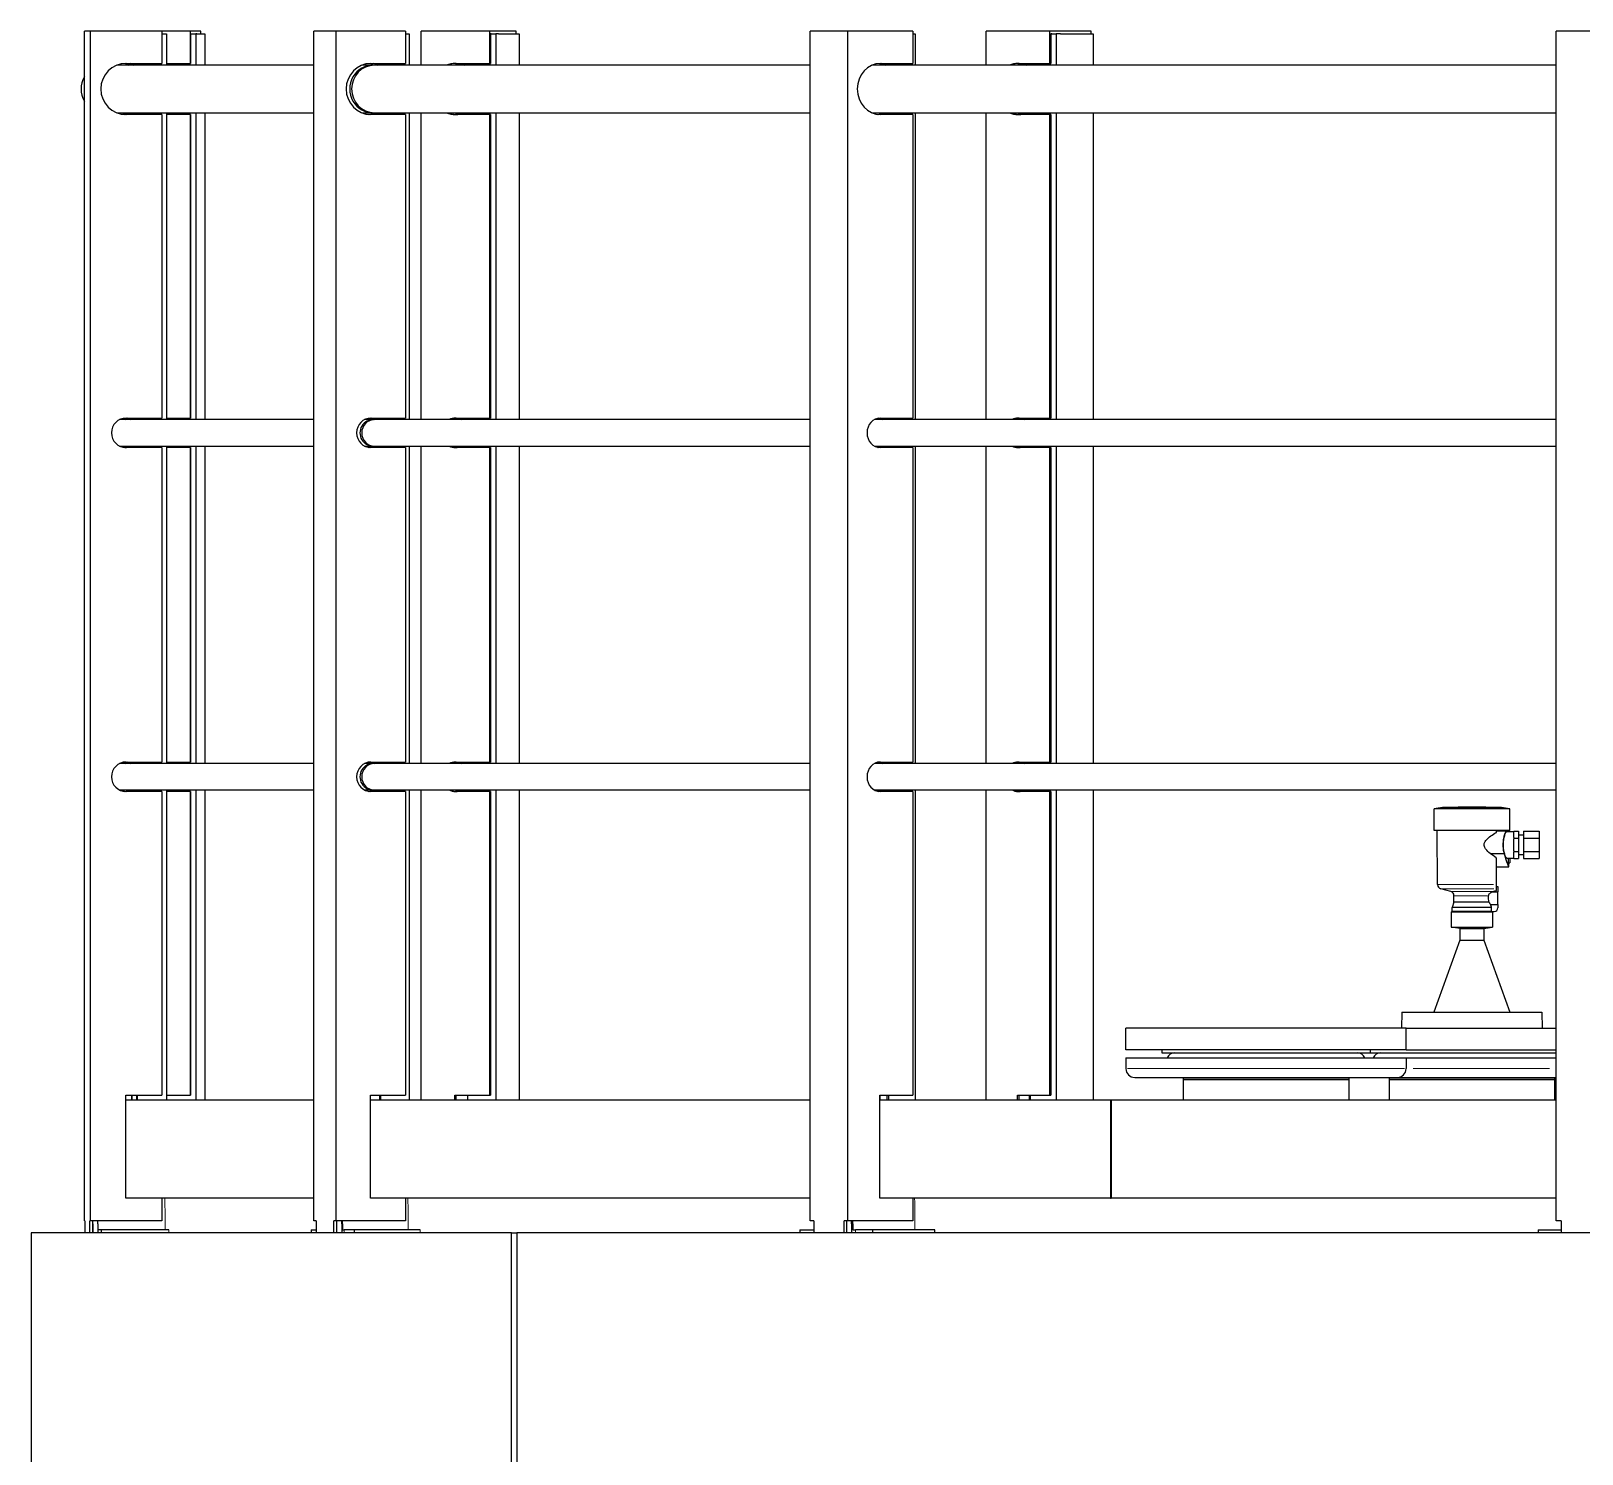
# Model space of a CAD drawing. Header units: millimetres. Extents: x 0 to 89100, y 0 to 63000.
# Drawn here: x 34727 to 36305, y 53734 to 55182 of the extents above; entities that cross this region are included whole.
import ezdxf

# ---------------------------------------------------------------- set-up
doc = ezdxf.new("R2010")
doc.units = ezdxf.units.MM
doc.header["$LTSCALE"] = 150
doc.layers.add('Visible', color=7, linetype='Continuous', lineweight=25)
doc.layers.add('Visible Narrow', color=7, linetype='Continuous', lineweight=18)

msp = doc.modelspace()

# ---------------------------------------------------------------- linework, layer by layer
at = {"layer": 'Visible'}
for p, q in [((34787.81, 55182.02), (34781.69, 55182.02)), ((34781.69, 53971.02), (34781.69, 55182.02)), ((34860.64, 55182.02), (34787.81, 55182.02)), ((34787.81, 53971.02), (34787.81, 55182.02)), ((34860.64, 55182.02), (34860.64, 55149.02)), ((34889.44, 55182.02), (34860.64, 55182.02)), ((34860.64, 55179.02), (34865.29, 55179.02)), ((34865.29, 55179.02), (34865.29, 55147.17)), ((34900.03, 55182.02), (34889.44, 55182.02)), ((34889.44, 55182.02), (34889.44, 55149.02)), ((34889.79, 55179.02), (34889.79, 55149.02)), ((34890.03, 55179.02), (34889.79, 55179.02)), ((34890.03, 55179.02), (34894.99, 55179.02)), ((34894.99, 55179.02), (34894.99, 55147.17)), ((34896.05, 55179.02), (34894.99, 55179.02)), ((34896.05, 55179.02), (34903.35, 55179.02)), ((34900.03, 55179.02), (34900.03, 55182.02)), ((34903.35, 55179.02), (34904.4, 55179.02)), ((34904.4, 55179.02), (34904.4, 55147.17)), ((35037.82, 55182.02), (35015.19, 55182.02)), ((35015.19, 53971.02), (35015.19, 55182.02)), ((35108.47, 55182.02), (35037.82, 55182.02)), ((35037.82, 53971.02), (35037.82, 55182.02)), ((35108.47, 55182.02), (35108.47, 55149.02)), ((35108.47, 55179.02), (35112.06, 55179.02)), ((35112.06, 55179.02), (35112.06, 55147.17)), ((35193.87, 55182.02), (35124.22, 55182.02)), ((35124.22, 55147.17), (35124.22, 55182.02)), ((35220.81, 55182.02), (35193.87, 55182.02)), ((35193.87, 55182.02), (35193.87, 55149.02)), ((35194.77, 55179.02), (35194.77, 55149.02)), ((35195.37, 55179.02), (35194.77, 55179.02)), ((35195.37, 55179.02), (35200.14, 55179.02)), ((35200.14, 55179.02), (35200.14, 55147.17)), ((35202.84, 55179.02), (35200.14, 55179.02)), ((35202.84, 55179.02), (35221.39, 55179.02)), ((35220.81, 55179.02), (35220.81, 55182.02)), ((35221.39, 55179.02), (35224.08, 55179.02)), ((35224.08, 55179.02), (35224.08, 55147.17)), ((35558.34, 55182.02), (35519.99, 55182.02)), ((35519.99, 53971.02), (35519.99, 55182.02)), ((35624.38, 55182.02), (35558.34, 55182.02)), ((35558.34, 53971.02), (35558.34, 55182.02)), ((35624.38, 55182.02), (35624.38, 55149.02)), ((35624.38, 55179.02), (35626.78, 55179.02)), ((35626.78, 55179.02), (35626.78, 55147.17)), ((35763.44, 55182.02), (35699.03, 55182.02)), ((35699.03, 55147.17), (35699.03, 55182.02)), ((35805.79, 55182.02), (35763.44, 55182.02)), ((35763.44, 55182.02), (35763.44, 55149.02)), ((35764.85, 55179.02), (35764.85, 55149.02)), ((35765.79, 55179.02), (35764.85, 55179.02)), ((35765.79, 55179.02), (35770.2, 55179.02)), ((35770.2, 55179.02), (35770.2, 55147.17)), ((35774.44, 55179.02), (35770.2, 55179.02)), ((35774.44, 55179.02), (35803.62, 55179.02)), ((35803.62, 55179.02), (35807.85, 55179.02)), ((35805.79, 55179.02), (35805.79, 55182.02)), ((35807.85, 55179.02), (35807.85, 55147.17)), ((36331.42, 55182.02), (36278.67, 55182.02)), ((36278.67, 53971.02), (36278.67, 55182.02)), ((35015.19, 55147.17), (34814.62, 55147.17)), ((34816.95, 55147.17), (34816.95, 55147.98)), ((34826.59, 55147.17), (34823.42, 55149.01)), ((34823.61, 55149.02), (34826.8, 55147.17)), ((34824.23, 55149.02), (34860.64, 55149.02)), ((34831.84, 55147.17), (34828.64, 55149.02)), ((34828.84, 55149.02), (34832.04, 55147.17)), ((34865.29, 55149.02), (34889.44, 55149.02)), ((34889.44, 55149.02), (34889.79, 55149.02)), ((35074.98, 55147.17), (35063.82, 55147.17)), ((35073.15, 55149.02), (35108.47, 55149.02)), ((35079.04, 55147.17), (35075.94, 55149.02)), ((35076.7, 55149.02), (35079.8, 55147.17)), ((35519.99, 55147.17), (35076.79, 55147.17)), ((35153.12, 55148.02), (35153.12, 55147.17)), ((35159.05, 55149.02), (35193.87, 55149.02)), ((35165.28, 55149.02), (35168.34, 55147.17)), ((35193.87, 55149.02), (35194.77, 55149.02)), ((36278.67, 55147.17), (35582.65, 55147.17)), ((35591.25, 55147.17), (35591.25, 55149.02)), ((35591.36, 55149.02), (35624.38, 55149.02)), ((35595.35, 55147.17), (35592.45, 55149.02)), ((35593.72, 55149.02), (35596.62, 55147.17)), ((35731.23, 55149.02), (35763.44, 55149.02)), ((35737.97, 55149.02), (35740.8, 55147.17)), ((35763.44, 55149.02), (35764.85, 55149.02)), ((34814.62, 55098.87), (35015.19, 55098.87)), ((34816.95, 55098.07), (34816.95, 55098.87)), ((34860.64, 55097.02), (34824.23, 55097.02)), ((34860.64, 55097.02), (34860.64, 54788.02)), ((34865.29, 55098.87), (34865.29, 54786.47)), ((34889.44, 55097.02), (34865.29, 55097.02)), ((34889.44, 55097.02), (34889.44, 54788.02)), ((34889.79, 55097.02), (34889.44, 55097.02)), ((34889.79, 55097.02), (34889.79, 54788.02)), ((34894.99, 55098.87), (34894.99, 54786.47)), ((34904.4, 55098.87), (34904.4, 54786.47)), ((35063.82, 55098.87), (35074.98, 55098.87)), ((35108.47, 55097.02), (35073.15, 55097.02)), ((35076.79, 55098.87), (35519.99, 55098.87)), ((35108.47, 55097.02), (35108.47, 54788.02)), ((35112.06, 55098.87), (35112.06, 54786.47)), ((35124.22, 54786.47), (35124.22, 55098.87)), ((35153.12, 55098.87), (35153.12, 55098.03)), ((35156.39, 55098.87), (35156.39, 55097.29)), ((35193.87, 55097.02), (35159.05, 55097.02)), ((35193.87, 55097.02), (35193.87, 54788.02)), ((35194.77, 55097.02), (35193.87, 55097.02)), ((35194.77, 55097.02), (35194.77, 54788.02)), ((35200.14, 55098.87), (35200.14, 54786.47)), ((35224.08, 55098.87), (35224.08, 54786.47)), ((35582.65, 55098.87), (36278.67, 55098.87)), ((35591.25, 55097.64), (35591.25, 55098.87)), ((35624.38, 55097.02), (35591.36, 55097.02)), ((35624.38, 55097.02), (35624.38, 54788.02)), ((35626.78, 55098.87), (35626.78, 54786.47)), ((35699.03, 54786.47), (35699.03, 55098.87)), ((35763.44, 55097.02), (35731.23, 55097.02)), ((35763.44, 55097.02), (35763.44, 54788.02)), ((35764.85, 55097.02), (35763.44, 55097.02)), ((35764.85, 55097.02), (35764.85, 54788.02)), ((35770.2, 55098.87), (35770.2, 54786.47)), ((35807.85, 55098.87), (35807.85, 54786.47)), ((35015.19, 54786.47), (34817.6, 54786.47)), ((34823.13, 54786.47), (34821.05, 54787.68)), ((34821.2, 54787.71), (34823.34, 54786.47)), ((34824.23, 54788.02), (34860.64, 54788.02)), ((34828.38, 54786.47), (34825.7, 54788.02)), ((34825.9, 54788.02), (34828.58, 54786.47)), ((34865.29, 54788.02), (34889.44, 54788.02)), ((34889.44, 54788.02), (34889.79, 54788.02)), ((35074.98, 54786.47), (35066.72, 54786.47)), ((35075.72, 54786.45), (35073.09, 54788.02)), ((35073.15, 54788.02), (35108.47, 54788.02)), ((35073.84, 54788.02), (35076.45, 54786.47)), ((35519.99, 54786.47), (35076.79, 54786.47)), ((35159.05, 54788.02), (35193.87, 54788.02)), ((35162.47, 54788.02), (35165.03, 54786.47)), ((35193.87, 54788.02), (35194.77, 54788.02)), ((36278.67, 54786.47), (35585.35, 54786.47)), ((35592.21, 54786.47), (35589.91, 54787.94)), ((35591.06, 54788.02), (35593.49, 54786.47)), ((35591.25, 54786.47), (35591.25, 54787.08)), ((35591.36, 54788.02), (35624.38, 54788.02)), ((35731.23, 54788.02), (35763.44, 54788.02)), ((35735.37, 54788.02), (35737.74, 54786.47)), ((35763.44, 54788.02), (35764.85, 54788.02)), ((34817.6, 54759.57), (35015.19, 54759.57)), ((34865.29, 54759.57), (34865.29, 54436.47)), ((34894.99, 54759.57), (34894.99, 54436.47)), ((34904.4, 54759.57), (34904.4, 54436.47)), ((35066.72, 54759.57), (35074.98, 54759.57)), ((35076.79, 54759.57), (35519.99, 54759.57)), ((35112.06, 54759.57), (35112.06, 54436.47)), ((35124.22, 54436.47), (35124.22, 54759.57)), ((35156.39, 54759.57), (35156.39, 54758.49)), ((35200.14, 54759.57), (35200.14, 54436.47)), ((35224.08, 54759.57), (35224.08, 54436.47)), ((35585.35, 54759.57), (36278.67, 54759.57)), ((35591.25, 54759.13), (35591.25, 54759.57)), ((35626.78, 54759.57), (35626.78, 54436.47)), ((35699.03, 54436.47), (35699.03, 54759.57)), ((35770.2, 54759.57), (35770.2, 54436.47)), ((35807.85, 54759.57), (35807.85, 54436.47)), ((34860.64, 54758.02), (34824.23, 54758.02)), ((34860.64, 54758.02), (34860.64, 54438.02)), ((34889.44, 54758.02), (34865.29, 54758.02)), ((34889.44, 54758.02), (34889.44, 54438.02)), ((34889.79, 54758.02), (34889.44, 54758.02)), ((34889.79, 54758.02), (34889.79, 54438.02)), ((35108.47, 54758.02), (35073.15, 54758.02)), ((35108.47, 54758.02), (35108.47, 54438.02)), ((35193.87, 54758.02), (35159.05, 54758.02)), ((35193.87, 54758.02), (35193.87, 54438.02)), ((35194.77, 54758.02), (35193.87, 54758.02)), ((35194.77, 54758.02), (35194.77, 54438.02)), ((35624.38, 54758.02), (35591.36, 54758.02)), ((35624.38, 54758.02), (35624.38, 54438.02)), ((35763.44, 54758.02), (35731.23, 54758.02)), ((35763.44, 54758.02), (35763.44, 54438.02)), ((35764.85, 54758.02), (35763.44, 54758.02)), ((35764.85, 54758.02), (35764.85, 54438.02)), ((35015.19, 54436.47), (34817.6, 54436.47)), ((34823.13, 54436.47), (34821.05, 54437.68)), ((34821.2, 54437.71), (34823.34, 54436.47)), ((34824.23, 54438.02), (34860.64, 54438.02)), ((34828.38, 54436.47), (34825.7, 54438.02)), ((34825.9, 54438.02), (34828.58, 54436.47)), ((34865.29, 54438.02), (34889.44, 54438.02)), ((34889.44, 54438.02), (34889.79, 54438.02)), ((35074.98, 54436.47), (35066.72, 54436.47)), ((35075.72, 54436.45), (35073.09, 54438.02)), ((35073.15, 54438.02), (35108.47, 54438.02)), ((35073.84, 54438.02), (35076.45, 54436.47)), ((35519.99, 54436.47), (35076.79, 54436.47)), ((35159.05, 54438.02), (35193.87, 54438.02)), ((35162.47, 54438.02), (35165.03, 54436.47)), ((35193.87, 54438.02), (35194.77, 54438.02)), ((36278.67, 54436.47), (35585.35, 54436.47)), ((35592.21, 54436.47), (35589.91, 54437.94)), ((35591.06, 54438.02), (35593.49, 54436.47)), ((35591.25, 54436.47), (35591.25, 54437.08)), ((35591.36, 54438.02), (35624.38, 54438.02)), ((35731.23, 54438.02), (35763.44, 54438.02)), ((35735.37, 54438.02), (35737.74, 54436.47)), ((35763.44, 54438.02), (35764.85, 54438.02)), ((34817.6, 54409.57), (35015.19, 54409.57)), ((34860.64, 54408.02), (34824.23, 54408.02)), ((34860.64, 54408.02), (34860.64, 54099.02)), ((34865.29, 54409.57), (34865.29, 54094.02)), ((34889.44, 54408.02), (34865.29, 54408.02)), ((34889.44, 54408.02), (34889.44, 54099.02)), ((34889.79, 54408.02), (34889.44, 54408.02)), ((34889.79, 54408.02), (34889.79, 54099.02)), ((34894.99, 54409.57), (34894.99, 54094.02)), ((34904.4, 54409.57), (34904.4, 54094.02)), ((35066.72, 54409.57), (35074.98, 54409.57)), ((35108.47, 54408.02), (35073.15, 54408.02)), ((35076.79, 54409.57), (35519.99, 54409.57)), ((35108.47, 54408.02), (35108.47, 54099.02)), ((35112.06, 54409.57), (35112.06, 54094.02)), ((35124.22, 54094.02), (35124.22, 54409.57)), ((35156.39, 54409.57), (35156.39, 54408.49)), ((35193.87, 54408.02), (35159.05, 54408.02)), ((35193.87, 54408.02), (35193.87, 54099.02)), ((35194.77, 54408.02), (35193.87, 54408.02)), ((35194.77, 54408.02), (35194.77, 54099.02)), ((35200.14, 54409.57), (35200.14, 54094.02)), ((35224.08, 54409.57), (35224.08, 54094.02)), ((35585.35, 54409.57), (36278.67, 54409.57)), ((35591.25, 54409.13), (35591.25, 54409.57)), ((35624.38, 54408.02), (35591.36, 54408.02)), ((35624.38, 54408.02), (35624.38, 54099.02)), ((35626.78, 54409.57), (35626.78, 54094.02)), ((35699.03, 54094.02), (35699.03, 54409.57)), ((35763.44, 54408.02), (35731.23, 54408.02)), ((35763.44, 54408.02), (35763.44, 54099.02)), ((35764.85, 54408.02), (35763.44, 54408.02)), ((35764.85, 54408.02), (35764.85, 54099.02)), ((35770.2, 54409.57), (35770.2, 54094.02)), ((35807.85, 54409.57), (35807.85, 54094.02)), ((36231.56, 54390.44), (36154.61, 54390.44)), ((36154.61, 54368.47), (36154.61, 54390.44)), ((36223.07, 54391.91), (36163.1, 54391.91)), ((36231.56, 54368.47), (36231.56, 54390.44)), ((36231.56, 54368.47), (36154.61, 54368.47)), ((36158.07, 54313.29), (36157.59, 54368.47)), ((36218.09, 54367.83), (36228.76, 54367.83)), ((36230.59, 54367.82), (36228.77, 54367.83)), ((36228.77, 54367.27), (36235.59, 54367.27)), ((36230.59, 54367.27), (36230.59, 54367.82)), ((36235.59, 54367.63), (36235.59, 54367.26)), ((36235.59, 54367.63), (36240.59, 54367.63)), ((36235.59, 54361.07), (36235.59, 54367.26)), ((36240.59, 54367.63), (36240.59, 54360.7)), ((36245.59, 54367.63), (36245.59, 54360.7)), ((36245.59, 54367.63), (36261.59, 54367.63)), ((36261.59, 54367.63), (36261.59, 54360.7)), ((36235.59, 54361.07), (36235.59, 54360.7)), ((36235.59, 54360.7), (36235.59, 54359.96)), ((36235.59, 54360.7), (36240.59, 54360.7)), ((36235.59, 54347.59), (36235.59, 54359.96)), ((36240.59, 54363.77), (36245.59, 54363.77)), ((36240.59, 54360.7), (36240.59, 54346.85)), ((36245.59, 54360.7), (36245.59, 54346.85)), ((36245.59, 54360.7), (36261.59, 54360.7)), ((36261.59, 54360.7), (36261.59, 54346.85)), ((36211.55, 54345.08), (36225.96, 54345.08)), ((36228.77, 54340.27), (36235.59, 54340.27)), ((36230.44, 54335.38), (36230.44, 54340.27)), ((36230.44, 54335.38), (36231.59, 54335.38)), ((36230.59, 54331.43), (36230.59, 54335.38)), ((36231.59, 54340.27), (36231.59, 54335.38)), ((36235.59, 54347.59), (36235.59, 54346.85)), ((36235.59, 54346.85), (36235.59, 54346.47)), ((36235.59, 54346.85), (36240.59, 54346.85)), ((36235.59, 54340.29), (36235.59, 54346.47)), ((36235.59, 54340.29), (36235.59, 54339.92)), ((36235.59, 54339.92), (36240.59, 54339.92)), ((36240.59, 54346.85), (36240.59, 54339.92)), ((36240.59, 54343.77), (36245.59, 54343.77)), ((36245.59, 54346.85), (36245.59, 54339.92)), ((36245.59, 54346.85), (36261.59, 54346.85)), ((36245.59, 54339.92), (36261.59, 54339.92)), ((36261.59, 54346.85), (36261.59, 54339.92)), ((36218.09, 54331.43), (36230.59, 54331.43)), ((36171.5, 54306.28), (36161.41, 54308.98)), ((36174.84, 54295.26), (36174.84, 54301.93)), ((36213.3, 54305.84), (36219.39, 54305.84)), ((36218.09, 54308.98), (36218.09, 54313.29)), ((36218.09, 54311.21), (36219.39, 54311.21)), ((36218.09, 54307.26), (36218.09, 54308.98)), ((36219.39, 54311.21), (36219.39, 54305.84)), ((36219.39, 54292.89), (36219.39, 54305.84)), ((36174.84, 54295.26), (36172.96, 54290.11)), ((36213.17, 54290.11), (36172.96, 54290.11)), ((36172.96, 54285.97), (36172.96, 54290.11)), ((36213.17, 54285.97), (36172.96, 54285.97)), ((36210.54, 54295.26), (36174.84, 54295.26)), ((36175.09, 54285.97), (36175.09, 54285.47)), ((36211.09, 54285.97), (36211.09, 54285.47)), ((36212.16, 54292.89), (36219.39, 54292.89)), ((36213.17, 54285.97), (36213.17, 54290.11)), ((36213.17, 54285.97), (36215.89, 54285.97)), ((36219.39, 54292.89), (36219.39, 54289.47)), ((36172.09, 54285.47), (36214.09, 54285.47)), ((36172.09, 54285.47), (36172.09, 54270.04)), ((36172.09, 54270.04), (36214.09, 54270.04)), ((36180.82, 54268.46), (36172.09, 54270.04)), ((36205.35, 54268.46), (36214.09, 54270.04)), ((36214.09, 54285.47), (36214.09, 54270.04)), ((36180.82, 54256.74), (36154.39, 54183.52)), ((36180.82, 54268.46), (36205.35, 54268.46)), ((36180.82, 54268.46), (36180.82, 54256.74)), ((36180.82, 54256.74), (36205.35, 54256.74)), ((36205.35, 54268.46), (36205.35, 54256.74)), ((36205.35, 54256.74), (36231.78, 54183.52)), ((36121.87, 54183.52), (36121.59, 54167.02)), ((36121.87, 54183.52), (36264.3, 54183.52)), ((36264.3, 54183.52), (36264.59, 54167.02)), ((36126.12, 54167.02), (35841.12, 54167.02)), ((35841.12, 54145.02), (35841.12, 54167.02)), ((36126.12, 54145.02), (36126.12, 54167.02)), ((36126.12, 54167.02), (36278.67, 54167.02)), ((36126.12, 54145.02), (35841.12, 54145.02)), ((35877.62, 54145.02), (35877.62, 54142.02)), ((36089.62, 54145.02), (36089.62, 54142.02)), ((36126.12, 54145.02), (36278.67, 54145.02)), ((35841.12, 54137.02), (36126.12, 54137.02)), ((35841.12, 54137.02), (35841.12, 54126.02)), ((35877.62, 54142.02), (36089.62, 54142.02)), ((36089.62, 54142.02), (36278.67, 54142.02)), ((36126.12, 54137.02), (36278.67, 54137.02)), ((36126.12, 54137.02), (36126.12, 54126.02)), ((35850.12, 54117.02), (36117.12, 54117.02)), ((35899.47, 54117.02), (35899.47, 54115.02)), ((36067.77, 54115.02), (35899.47, 54115.02)), ((35899.47, 54115.02), (35899.47, 54094.02)), ((35899.47, 54115.02), (36067.77, 54115.02)), ((36067.77, 54117.02), (36067.77, 54115.02)), ((36067.77, 54115.02), (36067.77, 54094.02)), ((36108.94, 54117.02), (36108.94, 54115.02)), ((36277.24, 54115.02), (36108.94, 54115.02)), ((36108.94, 54115.02), (36108.94, 54094.02)), ((36108.94, 54115.02), (36277.24, 54115.02)), ((36117.12, 54117.02), (36278.67, 54117.02)), ((36277.24, 54117.02), (36277.24, 54115.02)), ((36277.24, 54115.02), (36277.24, 54094.02)), ((34823.73, 53994.02), (34823.73, 54099.02)), ((34823.73, 54099.02), (34860.64, 54099.02)), ((34829.91, 54094.02), (34829.91, 54099.02)), ((34830.12, 54099.02), (34830.12, 54094.02)), ((34835.16, 54094.02), (34835.16, 54099.02)), ((34835.36, 54099.02), (34835.36, 54094.02)), ((34865.29, 54099.02), (34889.44, 54099.02)), ((34889.44, 54099.02), (34889.79, 54099.02)), ((35072.66, 53994.02), (35072.66, 54099.02)), ((35072.66, 54099.02), (35108.47, 54099.02)), ((35082.27, 54094.02), (35082.27, 54099.02)), ((35083.02, 54099.02), (35083.02, 54094.02)), ((35158.57, 54094.02), (35158.57, 54099.02)), ((35158.57, 54099.02), (35193.87, 54099.02)), ((35159.47, 54099.02), (35159.47, 54094.02)), ((35171.52, 54099.02), (35171.52, 54094.02)), ((35193.87, 54099.02), (35194.77, 54099.02)), ((35590.91, 53994.02), (35590.91, 54099.02)), ((35590.91, 54099.02), (35624.38, 54099.02)), ((35591.25, 54094.02), (35591.25, 54099.02)), ((35598.36, 54094.02), (35598.36, 54099.02)), ((35599.64, 54099.02), (35599.64, 54094.02)), ((35730.79, 54094.02), (35730.79, 54099.02)), ((35730.79, 54099.02), (35763.44, 54099.02)), ((35732.2, 54099.02), (35732.2, 54094.02)), ((35742.61, 54099.02), (35742.61, 54094.02)), ((35743.73, 54099.02), (35743.73, 54094.02)), ((35763.44, 54099.02), (35764.85, 54099.02)), ((35015.19, 54094.02), (34823.73, 54094.02)), ((35519.99, 54094.02), (35072.66, 54094.02)), ((35825.55, 54094.02), (35590.91, 54094.02)), ((35825.55, 54094.02), (35825.55, 53994.02)), ((35826.18, 54094.02), (35825.55, 54094.02)), ((35826.18, 54094.02), (35826.18, 53994.02)), ((36278.67, 54094.02), (35826.18, 54094.02)), ((34824.85, 53994.02), (34823.73, 53994.02)), ((35015.19, 53994.02), (34824.85, 53994.02)), ((34860.64, 53994.02), (34860.64, 53971.02)), ((35073.75, 53994.02), (35072.66, 53994.02)), ((35519.99, 53994.02), (35073.75, 53994.02)), ((35108.47, 53994.02), (35108.47, 53971.02)), ((35591.93, 53994.02), (35590.91, 53994.02)), ((35825.55, 53994.02), (35591.93, 53994.02)), ((35624.38, 53994.02), (35624.38, 53971.02)), ((35825.55, 53994.02), (35826.18, 53994.02)), ((36278.67, 53994.02), (35826.18, 53994.02)), ((34782.3, 53971.02), (34781.69, 53971.02)), ((34782.3, 53971.02), (34782.3, 53959.02)), ((34787.81, 53971.02), (34787.2, 53971.02)), ((34787.2, 53959.02), (34787.2, 53971.02)), ((34796.79, 53971.02), (34787.81, 53971.02)), ((34790.19, 53959.02), (34790.19, 53971.02)), ((34790.21, 53968.02), (34790.21, 53971.02)), ((34795.25, 53968.02), (34795.25, 53971.02)), ((34795.45, 53968.02), (34795.45, 53971.02)), ((34860.64, 53971.02), (34796.79, 53971.02)), ((35017.45, 53971.02), (35015.19, 53971.02)), ((35017.45, 53971.02), (35017.45, 53959.02)), ((35037.82, 53971.02), (35035.56, 53971.02)), ((35035.56, 53959.02), (35035.56, 53971.02)), ((35046.53, 53971.02), (35037.82, 53971.02)), ((35038.46, 53959.02), (35038.46, 53971.02)), ((35043.55, 53968.02), (35043.55, 53971.02)), ((35044.31, 53968.02), (35044.31, 53971.02)), ((35108.47, 53971.02), (35046.53, 53971.02)), ((35523.83, 53971.02), (35519.99, 53971.02)), ((35523.83, 53971.02), (35523.83, 53959.02)), ((35558.34, 53971.02), (35554.51, 53971.02)), ((35554.51, 53959.02), (35554.51, 53971.02)), ((35557.22, 53959.02), (35557.22, 53971.02)), ((35566.48, 53971.02), (35558.34, 53971.02)), ((35562.17, 53968.02), (35562.17, 53971.02)), ((35563.45, 53968.02), (35563.45, 53971.02)), ((35624.38, 53971.02), (35566.48, 53971.02)), ((36283.95, 53971.02), (36278.67, 53971.02)), ((36283.95, 53971.02), (36283.95, 53959.02)), ((34727.44, 53959.02), (34727.44, 53664.02)), ((35216.2, 53959.02), (34727.44, 53959.02)), ((34790.21, 53968.02), (34790.21, 53959.02)), ((34795.25, 53968.02), (34795.25, 53959.02)), ((34795.45, 53968.02), (34795.45, 53962.02)), ((34795.45, 53962.02), (34795.86, 53962.02)), ((34798.65, 53962.02), (34795.86, 53962.02)), ((34867.54, 53962.02), (34798.65, 53962.02)), ((34798.65, 53962.02), (34798.65, 53959.02)), ((35012.37, 53962.02), (35017.45, 53962.02)), ((35012.37, 53962.02), (35012.37, 53959.02)), ((35043.55, 53968.02), (35043.55, 53959.02)), ((35044.31, 53968.02), (35044.31, 53962.02)), ((35044.31, 53962.02), (35045.81, 53962.02)), ((35056.12, 53962.02), (35045.81, 53962.02)), ((35123.39, 53962.02), (35056.12, 53962.02)), ((35056.12, 53962.02), (35056.12, 53959.02)), ((35216.2, 53959.02), (35221.68, 53959.02)), ((35216.2, 53664.02), (35216.2, 53959.02)), ((35221.68, 53959.02), (35221.68, 53664.02)), ((36629.03, 53959.02), (35221.68, 53959.02)), ((35509.33, 53962.02), (35523.83, 53962.02)), ((35509.33, 53962.02), (35509.33, 53959.02)), ((35562.17, 53968.02), (35562.17, 53959.02)), ((35563.45, 53968.02), (35563.45, 53962.02)), ((35563.45, 53962.02), (35566, 53962.02)), ((35583.47, 53962.02), (35566, 53962.02)), ((35646.8, 53962.02), (35583.47, 53962.02)), ((35583.47, 53962.02), (35583.47, 53959.02)), ((35646.8, 53959.02), (35646.8, 53962.02)), ((36260.54, 53962.02), (36283.95, 53962.02)), ((36260.54, 53962.02), (36260.54, 53959.02))]:
    msp.add_line(p, q, dxfattribs=at)
for centre, radius, start, end in [((34802.43, 55123.02), 24.15, 149.20973, 210.79027), ((36193.09, 54194.17), 200, 98.62277, 101.09054), ((36193.09, 53792.08), 600, 88.65603, 91.34397), ((36193.09, 54194.17), 200, 78.90946, 81.37723), ((36162.57, 54313.33), 4.5, 180.5, 255), ((36170.34, 54301.93), 4.5, 0, 75), ((36215.89, 54289.47), 3.5, 270, 0), ((35890.62, 54134.02), 8, 90, 157.97569), ((36076.62, 54134.02), 8, 22.02431, 90), ((36100.09, 54134.02), 8, 90, 157.97569), ((35850.12, 54126.02), 9, 180, 270), ((36117.12, 54126.02), 9, 270, 0)]:
    msp.add_arc(centre, radius, start, end, dxfattribs=at)
for centre, major_axis, ratio, start_param, end_param in [((34824.23, 55123.02), (0, -26), 0.9976802, 3.1415927, 6.2831853), ((35073.15, 55123.02), (0, -26), 0.9678761, 3.1415927, 6.2831853), ((35074.98, 55123.02), (0, -24.15), 0.9662477, 3.1028761, 6.3219019), ((35076.79, 55123.02), (0, -24.15), 0.9660241, 3.1415927, 6.2831853), ((35159.05, 55123.02), (0, 26), 0.9541693, 0, 0.3795103), ((35159.95, 55123.02), (0, 26), 0.9541693, 0, 0.3795103), ((35591.36, 55123.02), (0, -26), 0.9046742, 3.1415927, 6.2831853), ((35731.23, 55123.02), (0, 26), 0.8823557, 0, 0.3795103), ((35732.64, 55123.02), (0, 26), 0.8823557, 0, 0.3795103), ((34816.45, 55123.02), (0, -26), 0.9976802, 0.1505662, 0.3795103), ((34816.65, 55123.02), (0, -26), 0.9976802, 0.1465858, 0.3795103), ((34821.69, 55123.02), (0, -26), 0.9976802, 0.0489787, 0.3795103), ((34821.89, 55123.02), (0, -26), 0.9976802, 0.0450377, 0.3795103), ((35069.2, 55123.02), (0, -26), 0.9678761, 0.0785072, 0.3795103), ((35069.95, 55123.02), (0, -26), 0.9678761, 0.0634823, 0.3795103), ((35159.05, 55123.02), (0, -26), 0.9541693, 5.903675, 6.2831853), ((35159.95, 55123.02), (0, -26), 0.9541693, 5.903675, 6.2831853), ((35158.64, 55123.02), (0, -26), 0.9541693, 0.0264015, 0.3795103), ((35586.14, 55123.02), (0, -26), 0.9046742, 0.1111522, 0.3795103), ((35587.42, 55123.02), (0, -26), 0.9046742, 0.0838485, 0.3795103), ((35731.23, 55123.02), (0, -26), 0.8823557, 5.903675, 6.2831853), ((35732.64, 55123.02), (0, -26), 0.8823557, 5.903675, 6.2831853), ((35733.23, 55123.02), (0, -26), 0.8823557, 5.903675, 6.2524117), ((35731.82, 55123.02), (0, -26), 0.8823557, 0.01795, 0.3795103), ((34824.23, 54773.02), (0, -15), 0.9976802, 3.1415927, 6.2831853), ((35073.15, 54773.02), (0, -15), 0.9678761, 3.1415927, 6.2831853), ((35074.98, 54773.02), (0, -13.45), 0.9662477, 3.0720368, 6.3527412), ((35076.79, 54773.02), (0, -13.45), 0.9660241, 3.1415927, 6.2831853), ((35159.05, 54773.02), (0, 15), 0.9541693, 0, 0.4586146), ((35159.95, 54773.02), (0, 15), 0.9541693, 0, 0.4586146), ((35591.36, 54773.02), (0, -15), 0.9046742, 3.1415927, 6.2831853), ((35731.23, 54773.02), (0, 15), 0.8823557, 0, 0.4586146), ((35732.64, 54773.02), (0, 15), 0.8823557, 0, 0.4586146), ((34816.45, 54773.02), (0, -15), 0.9976802, 0.2630186, 0.4586146), ((34816.65, 54773.02), (0, -15), 0.9976802, 0.2559588, 0.4586146), ((34821.69, 54773.02), (0, -15), 0.9976802, 0.0849646, 0.4586146), ((34821.89, 54773.02), (0, -15), 0.9976802, 0.0781184, 0.4586146), ((35069.2, 54773.02), (0, -15), 0.9678761, 0.1363616, 0.4613958), ((35069.95, 54773.02), (0, -15), 0.9678761, 0.1101849, 0.4595463), ((35159.05, 54773.02), (0, -15), 0.9541693, 5.8245707, 6.2831853), ((35159.95, 54773.02), (0, -15), 0.9541693, 5.8245707, 6.2831853), ((35158.64, 54773.02), (0, -15), 0.9541693, 0.0457732, 0.4586146), ((35586.14, 54773.02), (0, -15), 0.9046742, 0.1934721, 0.4586146), ((35587.42, 54773.02), (0, -15), 0.9046742, 0.1456818, 0.4586146), ((35731.23, 54773.02), (0, -15), 0.8823557, 5.8245707, 6.2831853), ((35732.64, 54773.02), (0, -15), 0.8823557, 5.8245707, 6.2831853), ((35733.23, 54773.02), (0, -15), 0.8823557, 5.8245707, 6.2298274), ((35731.82, 54773.02), (0, -15), 0.8823557, 0.0311166, 0.4586146), ((34824.23, 54423.02), (0, -15), 0.9976802, 3.1415927, 6.2831853), ((35073.15, 54423.02), (0, -15), 0.9678761, 3.1415927, 6.2831853), ((35074.98, 54423.02), (0, -13.45), 0.9662477, 3.0720368, 6.3527412), ((35076.79, 54423.02), (0, -13.45), 0.9660241, 3.1415927, 6.2831853), ((35159.05, 54423.02), (0, 15), 0.9541693, 0, 0.4586146), ((35159.95, 54423.02), (0, 15), 0.9541693, 0, 0.4586146), ((35591.36, 54423.02), (0, -15), 0.9046742, 3.1415927, 6.2831853), ((35731.23, 54423.02), (0, 15), 0.8823557, 0, 0.4586146), ((35732.64, 54423.02), (0, 15), 0.8823557, 0, 0.4586146), ((34816.45, 54423.02), (0, -15), 0.9976802, 0.2630186, 0.4586146), ((34816.65, 54423.02), (0, -15), 0.9976802, 0.2559588, 0.4586146), ((34821.69, 54423.02), (0, -15), 0.9976802, 0.0849646, 0.4586146), ((34821.89, 54423.02), (0, -15), 0.9976802, 0.0781184, 0.4586146), ((35069.2, 54423.02), (0, -15), 0.9678761, 0.1363616, 0.4613958), ((35069.95, 54423.02), (0, -15), 0.9678761, 0.1101849, 0.4595463), ((35159.05, 54423.02), (0, -15), 0.9541693, 5.8245707, 6.2831853), ((35159.95, 54423.02), (0, -15), 0.9541693, 5.8245707, 6.2831853), ((35158.64, 54423.02), (0, -15), 0.9541693, 0.0457732, 0.4586146), ((35586.14, 54423.02), (0, -15), 0.9046742, 0.1934721, 0.4586146), ((35587.42, 54423.02), (0, -15), 0.9046742, 0.1456818, 0.4586146), ((35731.23, 54423.02), (0, -15), 0.8823557, 5.8245707, 6.2831853), ((35732.64, 54423.02), (0, -15), 0.8823557, 5.8245707, 6.2831853), ((35733.23, 54423.02), (0, -15), 0.8823557, 5.8245707, 6.2298274), ((35731.82, 54423.02), (0, -15), 0.8823557, 0.0311166, 0.4586146)]:
    msp.add_ellipse(centre, major_axis=major_axis, ratio=ratio, start_param=start_param, end_param=end_param, dxfattribs=at)
for points, knots in [([(36211.55, 54345.08), (36209.88, 54346.39), (36208.36, 54347.82), (36206.75, 54349.98), (36206.17, 54350.88), (36205.62, 54352.59), (36205.52, 54353.27), (36205.61, 54354.63), (36205.77, 54355.26), (36206.36, 54356.7), (36206.86, 54357.48), (36208.32, 54359.39), (36209.57, 54360.61), (36212.57, 54363.11), (36214.46, 54364.43), (36216.95, 54365.85), (36217.52, 54366.15), (36218.09, 54366.42)], [0, 0, 0, 0, 0.7079245, 0.7079245, 1.0618924, 1.0618924, 1.2866737, 1.2866737, 1.4984929, 1.4984929, 1.7892436, 1.7892436, 2.2989227, 2.2989227, 2.9039193, 2.9039193, 3.0874986, 3.0874986, 3.0874986, 3.0874986]), ([(36225.96, 54345.08), (36225.65, 54346.31), (36225.39, 54347.71), (36225.04, 54350.74), (36224.95, 54352.35), (36224.96, 54355.75), (36225.09, 54357.5), (36225.56, 54360.85), (36225.9, 54362.4), (36226.7, 54365.03), (36227.15, 54366.09), (36228, 54367.48), (36228.41, 54367.84), (36228.77, 54367.83)], [-3.2058612, -3.2058612, -3.2058612, -3.2058612, -2.7249719, -2.7249719, -2.2374266, -2.2374266, -1.7027674, -1.7027674, -1.1397398, -1.1397398, -0.5606326, -0.5606326, 0, 0, 0, 0]), ([(36228.77, 54340.27), (36228.43, 54340.27), (36228.03, 54340.62), (36227.2, 54342.02), (36226.77, 54343.07), (36226.06, 54345.47), (36225.73, 54346.97), (36225.28, 54350.27), (36225.16, 54352.08), (36225.16, 54355.47), (36225.28, 54357.27), (36225.73, 54360.58), (36226.06, 54362.08), (36226.77, 54364.48), (36227.2, 54365.53), (36228.03, 54366.93), (36228.43, 54367.27), (36228.77, 54367.27)], [10.2690593, 10.2690593, 10.2690593, 10.2690593, 10.7937745, 10.7937745, 11.3184897, 11.3184897, 11.8279095, 11.8279095, 12.3373292, 12.3373292, 12.8467489, 12.8467489, 13.3561686, 13.3561686, 13.8808839, 13.8808839, 14.4055991, 14.4055991, 14.4055991, 14.4055991]), ([(36218.09, 54340.09), (36217.95, 54340.2), (36217.81, 54340.31), (36215.8, 54341.92), (36213.74, 54343.52), (36211.55, 54345.08)], [6.319262, 6.319262, 6.319262, 6.319262, 6.38160691, 6.38160691, 7.21253111, 7.21253111, 7.21253111, 7.21253111]), ([(36230.59, 54331.43), (36230.59, 54331.43), (36230.57, 54331.47), (36230.37, 54331.97), (36229.83, 54333.3), (36228.19, 54337.8), (36227.06, 54341.08), (36225.96, 54345.08)], [-3.4501176, -3.4501176, -3.4501176, -3.4501176, -3.1227585, -3.1227585, -1.6264559, -1.6264559, 0, 0, 0, 0]), ([(36210.54, 54295.26), (36210.4, 54295.79), (36210.26, 54296.41), (36210.02, 54297.94), (36209.94, 54298.88), (36209.94, 54300.48), (36209.99, 54301.22), (36210.08, 54301.93)], [1.65902016, 1.65902016, 1.65902016, 1.65902016, 1.86657931, 1.86657931, 2.13336214, 2.13336214, 2.34600935, 2.34600935, 2.34600935, 2.34600935]), ([(36210.08, 54301.93), (36210.13, 54302.36), (36210.27, 54302.76), (36210.64, 54303.54), (36210.9, 54303.91), (36211.82, 54304.97), (36212.59, 54305.49), (36213.3, 54305.84)], [-0.5477062, -0.5477062, -0.5477062, -0.5477062, -0.42888075, -0.42888075, -0.29616745, -0.29616745, 0, 0, 0, 0]), ([(36213.3, 54305.84), (36213.47, 54305.93), (36213.64, 54306.02), (36213.99, 54306.16), (36214.19, 54306.23), (36214.39, 54306.28)], [1.78807444, 1.78807444, 1.78807444, 1.78807444, 1.84299427, 1.84299427, 1.90070352, 1.90070352, 1.90070352, 1.90070352]), ([(36212.16, 54292.89), (36212.15, 54292.9), (36212.13, 54292.92), (36212.03, 54293.06), (36211.91, 54293.23), (36211.45, 54293.88), (36211.01, 54294.52), (36210.55, 54295.23), (36210.54, 54295.24), (36210.54, 54295.26)], [1.37920403, 1.37920403, 1.37920403, 1.37920403, 1.40797155, 1.40797155, 1.56135094, 1.56135094, 1.86810973, 1.86810973, 1.87365469, 1.87365469, 1.87365469, 1.87365469])]:
    msp.add_open_spline(points, degree=3, knots=knots, dxfattribs=at)
for points, weights in [([(36218.09, 54366.42), (36218.09, 54367.45), (36218.09, 54368.47)], [1.00000331998, 1.00000172326, 1]), ([(36218.09, 54313.29), (36218.09, 54326.6), (36218.09, 54340.09)], [1, 1.00002295101, 1.00002345553]), ([(36214.39, 54306.28), (36216.09, 54306.73), (36218.09, 54307.26)], [1.00783678976, 1.013958709, 1.01374839347]), ([(36213.17, 54290.11), (36212.65, 54291.53), (36212.16, 54292.89)], [1, 1.00033407865, 1])]:
    msp.add_rational_spline(points, weights, degree=2, dxfattribs=at)
msp.add_open_spline([(36228.77, 54367.83), (36228.76, 54367.83), (36228.76, 54367.83), (36228.76, 54367.83)], degree=3, dxfattribs=at)
at = {"layer": 'Visible Narrow'}
for p, q in [((36215.02, 54313.29), (36158.32, 54313.29)), ((36215.49, 54308.98), (36161.65, 54308.98)), ((36213.63, 54306.28), (36171.74, 54306.28)), ((36209, 54301.93), (36175.01, 54301.93)), ((35842.88, 54126.02), (36124.37, 54126.02)), ((36133.35, 54126.02), (36272.08, 54126.02)), ((34790.19, 53968.02), (34790.21, 53968.02)), ((34795.26, 53968.02), (34795.44, 53968.02)), ((34795.86, 53961.87), (34795.86, 53959.17)), ((34867.57, 53959.02), (34867.54, 53962.02)), ((35043.59, 53968.02), (35044.27, 53968.02)), ((35045.81, 53961.87), (35045.81, 53959.17)), ((35123.42, 53959.02), (35123.39, 53962.02)), ((35562.23, 53968.02), (35563.38, 53968.02)), ((35566, 53961.87), (35566, 53959.17))]:
    msp.add_line(p, q, dxfattribs=at)
for points in [[(34863.96, 53962.02), (34863.83, 53972.69), (34863.71, 53983.36), (34863.58, 53994.02)], [(35111.19, 53962.02), (35111.07, 53972.69), (35110.95, 53983.36), (35110.83, 53994.02)], [(35626.59, 53962.02), (35626.47, 53972.69), (35626.36, 53983.36), (35626.25, 53994.02)]]:
    msp.add_open_spline(points, degree=3, dxfattribs=at)

doc.saveas('drawing.dxf')
